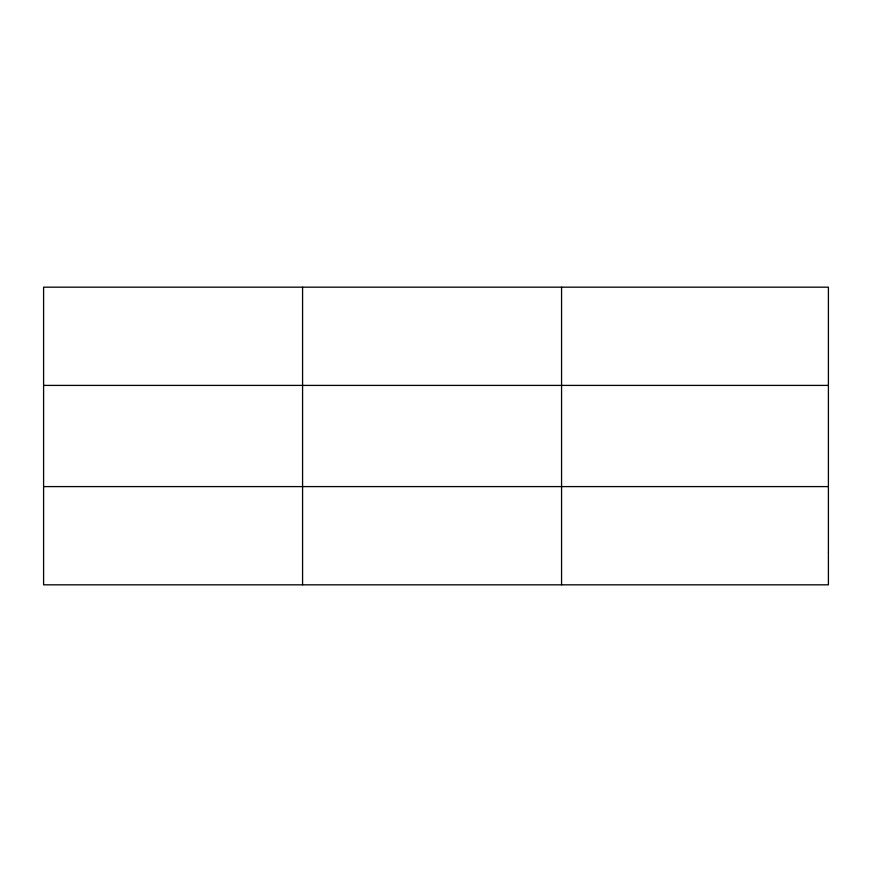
<?xml version="1.0" encoding="UTF-8"?>
<svg xmlns="http://www.w3.org/2000/svg" width="872" height="872" viewBox="0 0 872 872"><rect width="100%" height="100%" fill="white"/><g stroke="black" fill="none" stroke-linecap="round" stroke-linejoin="round"><path stroke-width="1.31" d="M302.584 584.829L302.584 287.171M561.568 584.829L561.568 287.171M43.6 385.402L828.4 385.402M43.6 486.598L828.4 486.598M828.4 552.085L828.4 584.829L43.6 584.829L43.6 287.171L828.4 287.171L828.4 552.085"/></g></svg>
